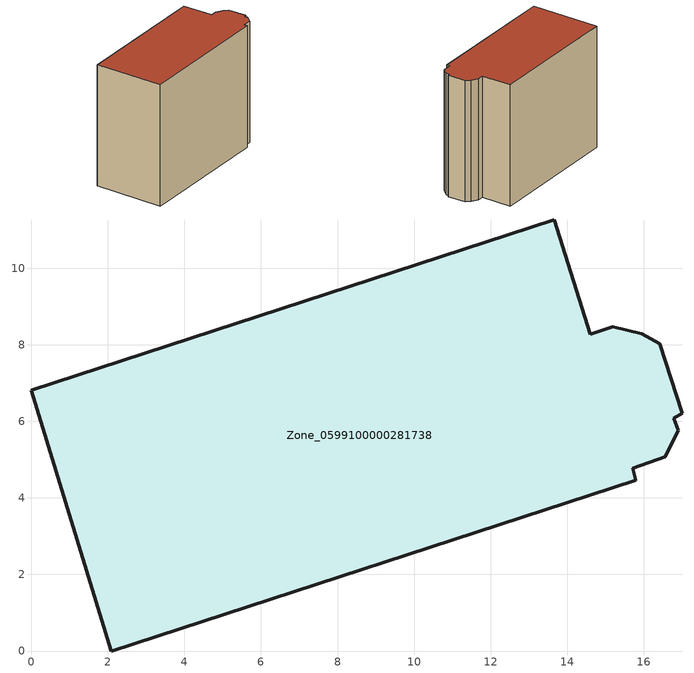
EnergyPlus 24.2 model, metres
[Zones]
Zone_0599100000281738
 floor ground (C_G): 15.94,8.28 16.42,8.03 17,6.21 16.78,6.08 16.9,5.77 16.57,5.08 15.72,4.77 15.79,4.46 2.09,0 0,6.81 13.66,11.26 14.6,8.27 15.18,8.46 z0
 wall outside (C_F): 2.09,0 15.79,4.46 15.72,4.77 16.57,5.08 16.9,5.77 16.78,6.08 17,6.21 16.42,8.03 15.94,8.28 15.18,8.46 14.6,8.27 13.66,11.26 0,6.81 2.09,0 z0:12.66
 roof outside (C_R): 15.94,8.28 15.18,8.46 14.6,8.27 13.66,11.26 0,6.81 2.09,0 15.79,4.46 15.72,4.77 16.57,5.08 16.9,5.77 16.78,6.08 17,6.21 16.42,8.03 z12.66
[BUILDING]
Pand.0599100000281738: North Axis=0; Terrain=City; Loads Convergence Tolerance Value=0.04; Temperature Convergence Tolerance Value=0.4; Solar Distribution=FullExterior; Maximum Number of Warmup Days=25; Minimum Number of Warmup Days=1
[Site:Location]
Rotterdam.The.Hague.AP_ZH_NLD Design_Conditions: Latitude=51.96; Longitude=4.45; Time Zone=1; Elevation=-4.5
[SITE:GROUNDTEMPERATURE:BUILDINGSURFACE]
18, 18, 18, 18, 18, 18, 18, 18, 18, 18, 18, 18
[MATERIAL] Thermal Absorptance=0.9; Solar Absorptance=0.7; Visible Absorptance=0.7
Name | Roughness | Thickness | Conductivity | Density | Specific Heat
G.TI.1946 | MediumSmooth | 0.15 | 1 | 540 | 1210
F.TI.1946 | Rough | 0.3 | 0.857143 | 1920 | 840
R.TI.1946 | MediumRough | 0.2 | 0.1 | 1500 | 1000
[CONSTRUCTION]
C_G: G.TI.1946
C_F: F.TI.1946
C_R: R.TI.1946
[ZONE]
Zone_0599100000281738: Type=1; Multiplier=1; Ceiling Height=Autocalculate; Volume=Autocalculate; Floor Area=autocalculate; Part of Total Floor Area=Yes
[ZONEINFILTRATION:DESIGNFLOWRATE]
Infil_Zone_0599100000281738: Zone or ZoneList or Space or SpaceList=Zone_0599100000281738; Schedule=AlwaysOn; Design Flow Rate Calculation Method=Flow/Area; Flow Rate per Floor Area=0.003; Constant Term Coefficient=1; Temperature Term Coefficient=0; Velocity Term Coefficient=0; Velocity Squared Term Coefficient=0
[HVACTEMPLATE:ZONE:IDEALLOADSAIRSYSTEM]
Zone_0599100000281738: Maximum Heating Supply Air Temperature=50; Minimum Cooling Supply Air Temperature=13; Maximum Heating Supply Air Humidity Ratio=0.0156; Minimum Cooling Supply Air Humidity Ratio=0.0077; Heating Limit=NoLimit; Cooling Limit=NoLimit; Dehumidification Control Type=ConstantSensibleHeatRatio; Cooling Sensible Heat Ratio=0.7; Dehumidification Setpoint=60; Humidification Control Type=None; Humidification Setpoint=30; Outdoor Air Method=None; Outdoor Air Flow Rate per Person=0.00944; Outdoor Air Flow Rate per Zone Floor Area=0; Outdoor Air Flow Rate per Zone=0; Demand Controlled Ventilation Type=None; Outdoor Air Economizer Type=NoEconomizer; Heat Recovery Type=None; Sensible Heat Recovery Effectiveness=0.7; Latent Heat Recovery Effectiveness=0.65
[ZONECONTROL:THERMOSTAT]
ThermostatControl_Zone_0599100000281738: Zone or ZoneList=Zone_0599100000281738; Control Type Schedule=DualSetpointControlType; Control 1=Thermostat_Zone_0599100000281738; Temperature Difference Between Cutout And Setpoint=0
[THERMOSTATSETPOINT:DUALSETPOINT]
Thermostat_Zone_0599100000281738: Heating Setpoint Temperature Schedule=HeatingSetpoint_Zone_0599100000281738; Cooling Setpoint Temperature Schedule=CoolingSetpoint_Zone_0599100000281738
[SCHEDULE:COMPACT]
HeatingSetpoint_Zone_0599100000281738: Through: 12/31, For: AllDays, Until: 24:00, 21
CoolingSetpoint_Zone_0599100000281738: Through: 12/31, For: AllDays, Until: 24:00, 24
DualSetpointControlType: Through: 12/31, For: AllDays, Until: 24:00, 4
AlwaysOn: Through: 12/31, For: AllDays, Until: 24:00, 1
